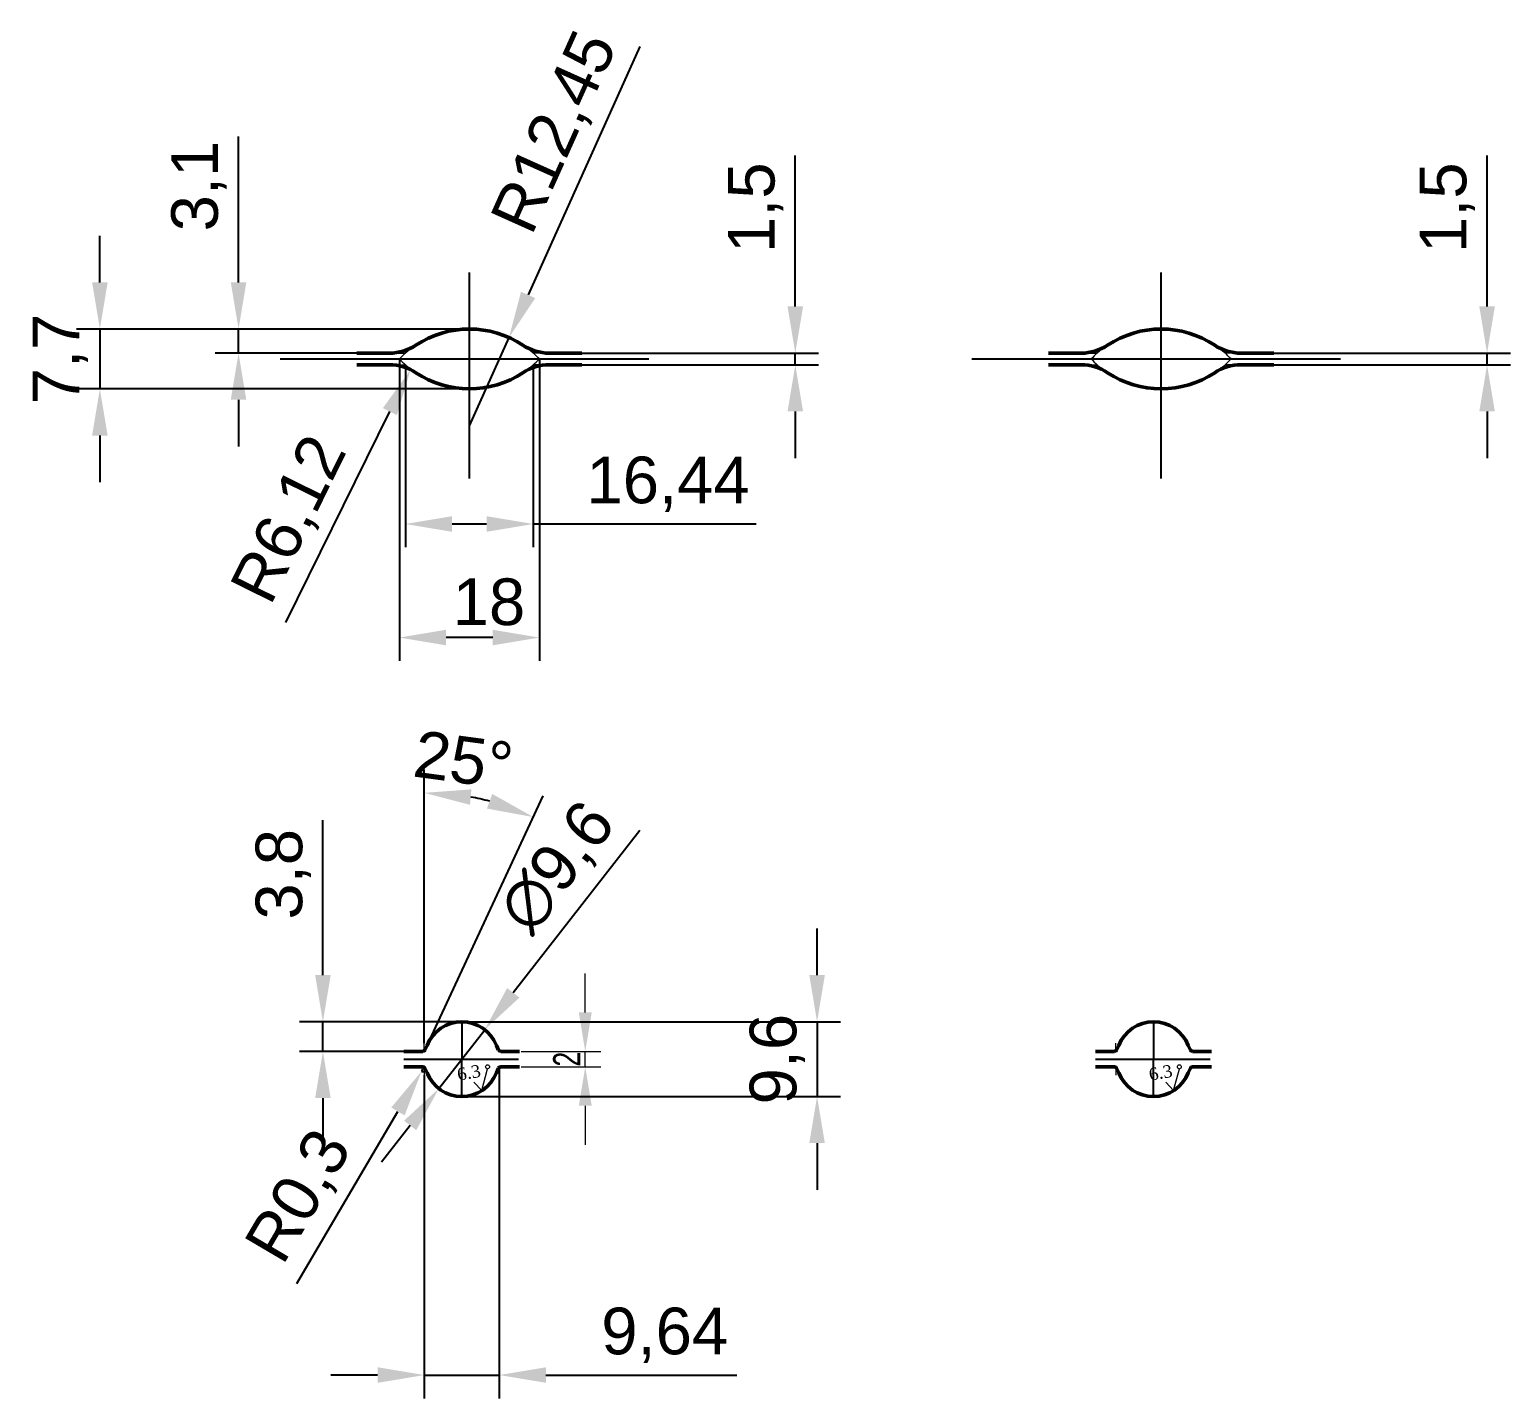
# Model space of a CAD drawing. Header units: millimetres. Extents: x 1526 to 31626, y -4643 to 9189.
# Drawn here: x 21853 to 22043.4, y -1862.6 to -1686.6 of the extents above; entities that cross this region are included whole.
import ezdxf

# ---------------------------------------------------------------- set-up
doc = ezdxf.new("R2010")
doc.units = ezdxf.units.MM
doc.linetypes.add('ACAD_ISO04W100', pattern=[30, 24, -3, 0, -3])
for name, color, linetype, lineweight in [('контурная', 7, 'Continuous', 50), ('осевые', 1, 'ACAD_ISO04W100', 25), ('тонкая', 7, 'Continuous', 20)]:
    doc.layers.add(name, color=color, linetype=linetype, lineweight=lineweight)
doc.layers.add('осевая', color=4, linetype='Continuous')
doc.styles.add('s1v3.5', font='arial.ttf', dxfattribs={"width": 0.7, "height": 3.5})
doc.styles.add('s1x3', font='times.ttf', dxfattribs={"height": 3})
doc.styles.get("Standard").update_dxf_attribs({"font": 'arial.ttf'})
doc.dimstyles.new('s1v3.5', dxfattribs={"dimtxt": 3.5, "dimasz": 5, "dimexe": 2, "dimexo": 0.2, "dimtad": 1, "dimtxsty": 's1v3.5', "dimcen": 2, "dimclrd": 3, "dimclre": 1, "dimclrt": 256, "dimadec": 0, "dimazin": 0, "dimtfac": 1, "dimtmove": 0, "dimatfit": 3, "dimfxl": 1, "dimlwd": -1, "dimlwe": -1, "dimarcsym": 0})
doc.dimstyles.new('s2v4', dxfattribs={"dimtxt": 8, "dimasz": 6, "dimexe": 3, "dimexo": 0, "dimgap": 1.5, "dimtad": 1, "dimtxsty": 'Standard', "dimcen": 2.5, "dimadec": 0, "dimazin": 0, "dimtfac": 1, "dimtmove": 0, "dimatfit": 3, "dimfxl": 1, "dimarcsym": 0})
doc.dimstyles.new('s2v4$0', dxfattribs={"dimtxt": 8, "dimasz": 6, "dimexe": 3, "dimexo": 0, "dimgap": 1.5, "dimtad": 1, "dimtxsty": 'Standard', "dimcen": 2.5, "dimadec": 0, "dimazin": 0, "dimtfac": 1, "dimtmove": 0, "dimatfit": 3, "dimfxl": 1, "dimarcsym": 0})

# ---------------------------------------------------------------- blocks, each defined once
blk = doc.blocks.new('*D1951')
at = {"layer": 'Defpoints', "color": 0, "transparency": 16777216}
for p in [(22013.01, -1728.17), (22013.01, -1729.67), (22040.45, -1729.67)]:
    blk.add_point(p, dxfattribs=at)
at = {"layer": 'тонкая', "color": 0, "lineweight": -2, "transparency": 16777216}
for p, q in [((22040.45, -1722.17), (22040.45, -1702.77)), ((22013.01, -1728.17), (22043.45, -1728.17)), ((22040.45, -1729.67), (22040.45, -1728.17)), ((22013.01, -1729.67), (22043.45, -1729.67)), ((22040.45, -1735.67), (22040.45, -1741.67))]:
    blk.add_line(p, q, dxfattribs=at)
at = {"layer": 'тонкая', "color": 0, "transparency": 16777216}
for points in [[(22039.45, -1722.17), (22041.45, -1722.17), (22040.45, -1728.17)], [(22039.45, -1735.67), (22041.45, -1735.67), (22040.45, -1729.67)]]:
    blk.add_solid(points, dxfattribs=at)
at = {"layer": 'тонкая', "color": 0, "transparency": 16777216, "insert": (22035.34, -1709.47), "char_height": 6, "attachment_point": 5, "rotation": 90}
blk.add_mtext('1,5', dxfattribs=at)
blk = doc.blocks.new('*D1953')
at = {"layer": 'Defpoints', "color": 0, "transparency": 16777216}
for p in [(21914.69, -1726.16), (21909.59, -1737.52)]:
    blk.add_point(p, dxfattribs=at)
at = {"layer": 'тонкая', "color": 0, "lineweight": -2, "transparency": 16777216}
for p, q in [((21931.5, -1688.73), (21917.15, -1720.69)), ((21909.59, -1737.52), (21914.69, -1726.16))]:
    blk.add_line(p, q, dxfattribs=at)
at = {"layer": 'тонкая', "color": 0, "transparency": 16777216}
blk.add_solid([(21916.23, -1720.28), (21918.06, -1721.1), (21914.69, -1726.16)], dxfattribs=at)
at = {"layer": 'тонкая', "color": 0, "transparency": 16777216, "insert": (21920.89, -1699.88), "char_height": 6, "attachment_point": 5, "rotation": 65.819}
blk.add_mtext('R12,45', dxfattribs=at)
blk = doc.blocks.new('*D1954')
at = {"layer": 'Defpoints', "color": 0, "transparency": 16777216}
for p in [(21901.37, -1729.67), (21917.81, -1729.67), (21901.37, -1750.14)]:
    blk.add_point(p, dxfattribs=at)
at = {"layer": 'тонкая', "color": 0, "lineweight": -2, "transparency": 16777216}
for p, q in [((21901.37, -1729.67), (21901.37, -1753.14)), ((21917.81, -1729.67), (21917.81, -1753.14)), ((21907.37, -1750.14), (21911.81, -1750.14)), ((21917.81, -1750.14), (21946.47, -1750.14))]:
    blk.add_line(p, q, dxfattribs=at)
at = {"layer": 'тонкая', "color": 0, "transparency": 16777216}
for points in [[(21907.37, -1749.14), (21907.37, -1751.14), (21901.37, -1750.14)], [(21911.81, -1749.14), (21911.81, -1751.14), (21917.81, -1750.14)]]:
    blk.add_solid(points, dxfattribs=at)
at = {"layer": 'тонкая', "color": 0, "transparency": 16777216, "insert": (21935.14, -1745.03), "char_height": 6, "attachment_point": 5}
blk.add_mtext('16,44', dxfattribs=at)
blk = doc.blocks.new('*D1955')
at = {"layer": 'Defpoints', "color": 0, "transparency": 16777216}
for p in [(21900.59, -1728.92), (21918.59, -1728.92), (21900.59, -1764.74)]:
    blk.add_point(p, dxfattribs=at)
at = {"layer": 'тонкая', "color": 0, "lineweight": -2, "transparency": 16777216}
for p, q in [((21900.59, -1728.92), (21900.59, -1767.74)), ((21918.59, -1728.92), (21918.59, -1767.74)), ((21912.59, -1764.74), (21906.59, -1764.74))]:
    blk.add_line(p, q, dxfattribs=at)
at = {"layer": 'тонкая', "color": 0, "transparency": 16777216}
for points in [[(21906.59, -1763.74), (21906.59, -1765.74), (21900.59, -1764.74)], [(21912.59, -1763.74), (21912.59, -1765.74), (21918.59, -1764.74)]]:
    blk.add_solid(points, dxfattribs=at)
at = {"layer": 'тонкая', "color": 0, "transparency": 16777216, "insert": (21912.11, -1760.18), "char_height": 6, "attachment_point": 5}
blk.add_mtext('18', dxfattribs=at)
blk = doc.blocks.new('*D1956')
at = {"layer": 'Defpoints', "color": 0, "transparency": 16777216}
for p in [(21924.07, -1728.17), (21924.07, -1729.67), (21951.5, -1729.67)]:
    blk.add_point(p, dxfattribs=at)
at = {"layer": 'тонкая', "color": 0, "lineweight": -2, "transparency": 16777216}
for p, q in [((21951.5, -1722.17), (21951.5, -1702.77)), ((21924.07, -1728.17), (21954.5, -1728.17)), ((21951.5, -1729.67), (21951.5, -1728.17)), ((21924.07, -1729.67), (21954.5, -1729.67)), ((21951.5, -1735.67), (21951.5, -1741.67))]:
    blk.add_line(p, q, dxfattribs=at)
at = {"layer": 'тонкая', "color": 0, "transparency": 16777216}
for points in [[(21950.5, -1722.17), (21952.5, -1722.17), (21951.5, -1728.17)], [(21950.5, -1735.67), (21952.5, -1735.67), (21951.5, -1729.67)]]:
    blk.add_solid(points, dxfattribs=at)
at = {"layer": 'тонкая', "color": 0, "transparency": 16777216, "insert": (21946.39, -1709.47), "char_height": 6, "attachment_point": 5, "rotation": 90}
blk.add_mtext('1,5', dxfattribs=at)
blk = doc.blocks.new('*D1957')
at = {"layer": 'Defpoints', "color": 0, "transparency": 16777216}
for p in [(21909.59, -1725.07), (21862.08, -1732.77), (21909.59, -1732.77)]:
    blk.add_point(p, dxfattribs=at)
at = {"layer": 'тонкая', "color": 0, "lineweight": -2, "transparency": 16777216}
for p, q in [((21862.08, -1719.07), (21862.08, -1713.07)), ((21909.59, -1725.07), (21859.08, -1725.07)), ((21862.08, -1725.07), (21862.08, -1732.77)), ((21909.59, -1732.77), (21859.08, -1732.77)), ((21862.08, -1738.77), (21862.08, -1744.77))]:
    blk.add_line(p, q, dxfattribs=at)
at = {"layer": 'тонкая', "color": 0, "transparency": 16777216}
for points in [[(21861.08, -1719.07), (21863.08, -1719.07), (21862.08, -1725.07)], [(21861.08, -1738.77), (21863.08, -1738.77), (21862.08, -1732.77)]]:
    blk.add_solid(points, dxfattribs=at)
at = {"layer": 'тонкая', "color": 0, "transparency": 16777216, "insert": (21856.98, -1728.92), "char_height": 6, "attachment_point": 5, "rotation": 90}
blk.add_mtext('7,7', dxfattribs=at)
blk = doc.blocks.new('*D1958')
at = {"layer": 'Defpoints', "color": 0, "transparency": 16777216}
for p in [(21879.91, -1725.07), (21895.11, -1725.07), (21895.11, -1728.17)]:
    blk.add_point(p, dxfattribs=at)
at = {"layer": 'тонкая', "color": 0, "lineweight": -2, "transparency": 16777216}
for p, q in [((21879.91, -1719.07), (21879.91, -1700.31)), ((21895.11, -1725.07), (21876.91, -1725.07)), ((21879.91, -1728.17), (21879.91, -1725.07)), ((21895.11, -1728.17), (21876.91, -1728.17)), ((21879.91, -1734.17), (21879.91, -1740.17))]:
    blk.add_line(p, q, dxfattribs=at)
at = {"layer": 'тонкая', "color": 0, "transparency": 16777216}
for points in [[(21878.91, -1719.07), (21880.91, -1719.07), (21879.91, -1725.07)], [(21878.91, -1734.17), (21880.91, -1734.17), (21879.91, -1728.17)]]:
    blk.add_solid(points, dxfattribs=at)
at = {"layer": 'тонкая', "color": 0, "transparency": 16777216, "insert": (21874.81, -1706.69), "char_height": 6, "attachment_point": 5, "rotation": 90}
blk.add_mtext('3,1', dxfattribs=at)
blk = doc.blocks.new('*D1959')
at = {"layer": 'Defpoints', "color": 0, "transparency": 16777216}
for p in [(21902.03, -1730.3), (21899.32, -1735.79)]:
    blk.add_point(p, dxfattribs=at)
at = {"layer": 'тонкая', "color": 0, "lineweight": -2, "transparency": 16777216}
blk.add_line((21885.97, -1762.82), (21899.37, -1735.68), dxfattribs=at)
at = {"layer": 'тонкая', "color": 0, "transparency": 16777216}
blk.add_solid([(21898.47, -1735.24), (21900.27, -1736.13), (21902.03, -1730.3)], dxfattribs=at)
at = {"layer": 'тонкая', "color": 0, "transparency": 16777216, "insert": (21886.76, -1749.68), "char_height": 6, "attachment_point": 5, "rotation": 63.7159}
blk.add_mtext('R6,12', dxfattribs=at)
blk = doc.blocks.new('*D1952')
at = {"layer": 'Defpoints', "color": 0, "transparency": 16777216}
for p in [(21913.43, -1819.95), (21903.79, -1821), (21913.43, -1859.57)]:
    blk.add_point(p, dxfattribs=at)
at = {"layer": 'тонкая', "color": 0, "lineweight": -2, "transparency": 16777216}
for p, q in [((21913.43, -1819.95), (21913.43, -1862.57)), ((21903.79, -1821), (21903.79, -1862.57)), ((21897.79, -1859.57), (21891.79, -1859.57)), ((21903.79, -1859.57), (21913.43, -1859.57)), ((21919.43, -1859.57), (21943.99, -1859.57))]:
    blk.add_line(p, q, dxfattribs=at)
at = {"layer": 'тонкая', "color": 0, "transparency": 16777216}
for points in [[(21897.79, -1858.57), (21897.79, -1860.57), (21903.79, -1859.57)], [(21919.43, -1858.57), (21919.43, -1860.57), (21913.43, -1859.57)]]:
    blk.add_solid(points, dxfattribs=at)
at = {"layer": 'тонкая', "color": 0, "transparency": 16777216, "insert": (21934.71, -1854.46), "char_height": 6, "attachment_point": 5}
blk.add_mtext('9,64', dxfattribs=at)
blk = doc.blocks.new('*D1960')
at = {"layer": 'Defpoints', "color": 0, "transparency": 16777216}
for p in [(21908.61, -1814.15), (21908.61, -1823.75), (21954.3, -1823.75)]:
    blk.add_point(p, dxfattribs=at)
at = {"layer": 'тонкая', "color": 0, "lineweight": -2, "transparency": 16777216}
for p, q in [((21954.3, -1808.15), (21954.3, -1802.15)), ((21908.61, -1814.15), (21957.3, -1814.15)), ((21954.3, -1814.15), (21954.3, -1823.75)), ((21908.61, -1823.75), (21957.3, -1823.75)), ((21954.3, -1829.75), (21954.3, -1835.75))]:
    blk.add_line(p, q, dxfattribs=at)
at = {"layer": 'тонкая', "color": 0, "transparency": 16777216}
for points in [[(21953.3, -1808.15), (21955.3, -1808.15), (21954.3, -1814.15)], [(21953.3, -1829.75), (21955.3, -1829.75), (21954.3, -1823.75)]]:
    blk.add_solid(points, dxfattribs=at)
at = {"layer": 'тонкая', "color": 0, "transparency": 16777216, "insert": (21949.19, -1818.95), "char_height": 6, "attachment_point": 5, "rotation": 90}
blk.add_mtext('9,6', dxfattribs=at)
blk = doc.blocks.new('*D1961')
at = {"layer": 'Defpoints', "color": 0, "transparency": 16777216}
for p in [(21890.76, -1814.15), (21908.61, -1814.15), (21901.17, -1817.95)]:
    blk.add_point(p, dxfattribs=at)
at = {"layer": 'тонкая', "color": 0, "lineweight": -2, "transparency": 16777216}
for p, q in [((21890.76, -1808.15), (21890.76, -1788.22)), ((21908.61, -1814.15), (21887.76, -1814.15)), ((21890.76, -1817.95), (21890.76, -1814.15)), ((21901.17, -1817.95), (21887.76, -1817.95)), ((21890.76, -1823.95), (21890.76, -1829.95))]:
    blk.add_line(p, q, dxfattribs=at)
at = {"layer": 'тонкая', "color": 0, "transparency": 16777216}
for points in [[(21889.76, -1808.15), (21891.76, -1808.15), (21890.76, -1814.15)], [(21889.76, -1823.95), (21891.76, -1823.95), (21890.76, -1817.95)]]:
    blk.add_solid(points, dxfattribs=at)
at = {"layer": 'тонкая', "color": 0, "transparency": 16777216, "insert": (21885.66, -1795.18), "char_height": 6, "attachment_point": 5, "rotation": 90}
blk.add_mtext('3,8', dxfattribs=at)
blk = doc.blocks.new('*D1962')
at = {"layer": 'Defpoints', "color": 0, "transparency": 16777216}
for p in [(21913.32, -1786.11), (21903.79, -1816.9), (21903.79, -1817.95), (21903.87, -1817.78), (21904.15, -1817.18)]:
    blk.add_point(p, dxfattribs=at)
at = {"layer": 'тонкая', "color": 0, "lineweight": -2, "transparency": 16777216}
for p, q in [((21903.79, -1816.9), (21903.79, -1781.71)), ((21904.15, -1817.18), (21919.1, -1785.11))]:
    blk.add_line(p, q, dxfattribs=at)
blk.add_arc((21903.79, -1817.95), 33.24, 75.3571, 79.6429, dxfattribs=at)
at = {"layer": 'тонкая', "color": 0, "transparency": 16777216}
for points in [[(21909.67, -1786.25), (21909.85, -1784.26), (21903.79, -1784.71)], [(21912.53, -1784.85), (21911.85, -1786.73), (21917.84, -1787.83)]]:
    blk.add_solid(points, dxfattribs=at)
at = {"layer": 'тонкая', "color": 0, "transparency": 16777216, "insert": (21908.83, -1780.49), "char_height": 6, "attachment_point": 5, "rotation": 352.3367}
blk.add_mtext('25°', dxfattribs=at)
blk = doc.blocks.new('*D1963')
at = {"layer": 'Defpoints', "color": 0, "transparency": 16777216}
for p in [(21911.56, -1815.16), (21905.66, -1822.74)]:
    blk.add_point(p, dxfattribs=at)
at = {"layer": 'тонкая', "color": 0, "lineweight": -2, "transparency": 16777216}
for p, q in [((21931.49, -1789.56), (21915.24, -1810.43)), ((21905.66, -1822.74), (21911.56, -1815.16)), ((21901.97, -1827.47), (21898.29, -1832.21))]:
    blk.add_line(p, q, dxfattribs=at)
at = {"layer": 'тонкая', "color": 0, "transparency": 16777216}
for points in [[(21914.45, -1809.81), (21916.03, -1811.04), (21911.56, -1815.16)], [(21901.19, -1826.86), (21902.76, -1828.09), (21905.66, -1822.74)]]:
    blk.add_solid(points, dxfattribs=at)
at = {"layer": 'тонкая', "color": 0, "transparency": 16777216, "insert": (21921.1, -1794.43), "char_height": 6, "attachment_point": 5, "rotation": 52.1014}
blk.add_mtext('∅9,6', dxfattribs=at)
blk = doc.blocks.new('*D1964')
at = {"layer": 'Defpoints', "color": 0, "transparency": 16777216}
for p in [(21903.45, -1820.51), (21903.6, -1820.25)]:
    blk.add_point(p, dxfattribs=at)
at = {"layer": 'тонкая', "color": 0, "lineweight": -2, "transparency": 16777216}
for p, q in [((21903.6, -1820.25), (21903.45, -1820.51)), ((21887.39, -1847.8), (21900.4, -1825.68))]:
    blk.add_line(p, q, dxfattribs=at)
blk.add_arc((21903.6, -1820.25), 0.3, 239.5313, 25, dxfattribs=at)
at = {"layer": 'тонкая', "color": 0, "transparency": 16777216}
blk.add_solid([(21899.54, -1825.17), (21901.26, -1826.19), (21903.45, -1820.51)], dxfattribs=at)
at = {"layer": 'тонкая', "color": 0, "transparency": 16777216, "insert": (21887.97, -1836.74), "char_height": 6, "attachment_point": 5, "rotation": 59.5313}
blk.add_mtext('R0,3', dxfattribs=at)
blk = doc.blocks.new('*D1965')
at = {"layer": 'Defpoints', "color": 0, "transparency": 16777216}
for p in [(21916.05, -1817.95), (21924.49, -1817.95), (21916.05, -1819.95)]:
    blk.add_point(p, dxfattribs=at)
at = {"layer": 'тонкая', "color": 3, "transparency": 16777216}
for p, q in [((21924.49, -1812.95), (21924.49, -1807.95)), ((21924.49, -1819.95), (21924.49, -1817.95)), ((21924.49, -1824.95), (21924.49, -1829.95))]:
    blk.add_line(p, q, dxfattribs=at)
at = {"layer": 'тонкая', "color": 1, "transparency": 16777216}
for p, q in [((21916.25, -1817.95), (21926.49, -1817.95)), ((21916.25, -1819.95), (21926.49, -1819.95))]:
    blk.add_line(p, q, dxfattribs=at)
at = {"layer": 'тонкая', "color": 3, "transparency": 16777216}
for points in [[(21923.66, -1812.95), (21925.33, -1812.95), (21924.49, -1817.95)], [(21923.66, -1824.95), (21925.33, -1824.95), (21924.49, -1819.95)]]:
    blk.add_solid(points, dxfattribs=at)
at = {"layer": 'тонкая', "transparency": 16777216, "insert": (21922.11, -1818.95), "char_height": 3.5, "attachment_point": 5, "rotation": 90, "style": 's1v3.5'}
blk.add_mtext('2', dxfattribs=at)

msp = doc.modelspace()

# ---------------------------------------------------------------- linework, layer by layer
at = {"layer": 'контурная'}
for p, q in [((21899.31843, -1728.17104), (21895.11247, -1728.17104)), ((21919.86227, -1728.17104), (21924.06823, -1728.17104)), ((21988.26479, -1728.17104), (21984.05883, -1728.17104)), ((22008.80864, -1728.17104), (22013.01459, -1728.17104)), ((21899.31843, -1729.67104), (21895.11247, -1729.67104)), ((21919.86227, -1729.67104), (21924.06823, -1729.67104)), ((21988.26479, -1729.67104), (21984.05883, -1729.67104)), ((22008.80864, -1729.67104), (22013.01459, -1729.67104)), ((21903.59715, -1817.94913), (21901.16866, -1817.94913)), ((21903.86904, -1817.77592), (21904.14553, -1817.18298)), ((21913.34855, -1817.77592), (21913.07206, -1817.18298)), ((21913.62044, -1817.94913), (21916.04893, -1817.94913)), ((21992.54351, -1817.94913), (21990.11502, -1817.94913)), ((21992.8154, -1817.77592), (21993.09189, -1817.18298)), ((22002.29491, -1817.77592), (22002.01842, -1817.18298)), ((22002.5668, -1817.94913), (22004.99529, -1817.94913)), ((21903.59715, -1819.94913), (21901.16866, -1819.94913)), ((21903.86904, -1820.12235), (21904.14553, -1820.71528)), ((21913.34855, -1820.12235), (21913.07206, -1820.71528)), ((21913.62044, -1819.94913), (21916.04893, -1819.94913)), ((21992.54351, -1819.94913), (21990.11502, -1819.94913)), ((21992.8154, -1820.12235), (21993.09189, -1820.71528)), ((22002.29491, -1820.12235), (22002.01842, -1820.71528)), ((22002.5668, -1819.94913), (22004.99529, -1819.94913))]:
    msp.add_line(p, q, dxfattribs=at)
for centre, radius, start, end in [((21909.59035, -1737.51917), 12.44813, 56.4130498, 123.5869502), ((21998.53671, -1737.51917), 12.44813, 56.4130498, 123.5869502), ((21899.31843, -1722.05104), 6.12, 270, 303.5869502), ((21919.86227, -1722.05104), 6.12, 236.4130498, 270), ((21988.26479, -1722.05104), 6.12, 270, 303.5869502), ((22008.80864, -1722.05104), 6.12, 236.4130498, 270), ((21899.31843, -1735.79104), 6.12, 56.4130498, 90), ((21909.59035, -1720.32291), 12.44813, 236.4130498, 303.5869502), ((21919.86227, -1735.79104), 6.12, 90, 123.5869502), ((21988.26479, -1735.79104), 6.12, 56.4130498, 90), ((21998.53671, -1720.32291), 12.44813, 236.4130498, 303.5869502), ((22008.80864, -1735.79104), 6.12, 90, 123.5869502), ((21908.60879, -1818.94913), 4.8, 90, 158.4109064), ((21908.60879, -1818.94913), 4.8, 21.5890936, 90), ((21997.55516, -1818.94913), 4.8, 90, 158.4109064), ((21997.55516, -1818.94913), 4.8, 21.5890936, 90), ((21903.59715, -1817.64913), 0.3, 270, 335), ((21913.62044, -1817.64913), 0.3, 205, 270), ((21992.54351, -1817.64913), 0.3, 270, 335), ((22002.5668, -1817.64913), 0.3, 205, 270), ((21903.59715, -1820.24913), 0.3, 25, 90), ((21913.62044, -1820.24913), 0.3, 90, 155), ((21992.54351, -1820.24913), 0.3, 25, 90), ((22002.5668, -1820.24913), 0.3, 90, 155), ((21908.60879, -1818.94913), 4.8, 201.5890936, 270), ((21908.60879, -1818.94913), 4.8, 270, 338.4109064), ((21997.55516, -1818.94913), 4.8, 201.5890936, 270), ((21997.55516, -1818.94913), 4.8, 270, 338.4109064)]:
    msp.add_arc(centre, radius, start, end, dxfattribs=at)
at = {"layer": 'осевая'}
for p, q in [((21909.59035, -1744.31096), (21909.59035, -1717.7895)), ((21998.53671, -1744.31096), (21998.53671, -1717.7895)), ((21885.27065, -1728.92104), (21932.66336, -1728.92104)), ((21974.21701, -1728.92104), (22021.60972, -1728.92104))]:
    msp.add_line(p, q, dxfattribs=at)
at = {"layer": 'осевые'}
for p, q in [((21908.60879, -1814.14913), (21908.60879, -1818.94913)), ((21997.55516, -1814.14913), (21997.55516, -1818.94913)), ((21901.16866, -1818.94913), (21915.89947, -1818.94913)), ((21908.60879, -1823.74913), (21908.60879, -1818.94913)), ((21990.11502, -1818.94913), (22004.84584, -1818.94913)), ((21997.55516, -1823.74913), (21997.55516, -1818.94913))]:
    msp.add_line(p, q, dxfattribs=at)
at = {"layer": 'тонкая'}
for p, q in [((21899.31843, -1728.17104), (21901.37035, -1728.17104)), ((21919.86227, -1728.17104), (21917.81035, -1728.17104)), ((21988.26479, -1728.17104), (21990.31671, -1728.17104)), ((22008.80864, -1728.17104), (22006.75671, -1728.17104)), ((21899.31843, -1729.67104), (21901.37035, -1729.67104)), ((21919.86227, -1729.67104), (21917.81035, -1729.67104)), ((21988.26479, -1729.67104), (21990.31671, -1729.67104)), ((22008.80864, -1729.67104), (22006.75671, -1729.67104)), ((21903.67993, -1817.94913), (21903.78827, -1817.94913)), ((21903.78827, -1817.94913), (21903.78827, -1816.89541)), ((21903.78827, -1817.94913), (21903.84339, -1817.83092)), ((21913.42932, -1817.94913), (21913.3742, -1817.83092)), ((21913.53765, -1817.94913), (21913.42932, -1817.94913)), ((21992.6263, -1817.94913), (21992.73463, -1817.94913)), ((21992.73463, -1817.94913), (21992.73463, -1816.89541)), ((21992.73463, -1817.94913), (21992.78975, -1817.83092)), ((22002.37568, -1817.94913), (22002.32056, -1817.83092)), ((22002.48401, -1817.94913), (22002.37568, -1817.94913)), ((21903.67993, -1819.94913), (21903.78827, -1819.94913)), ((21903.78827, -1819.94913), (21903.84339, -1820.06734)), ((21903.78827, -1819.94913), (21903.78827, -1821.00285)), ((21913.42932, -1819.94913), (21913.3742, -1820.06734)), ((21913.53765, -1819.94913), (21913.42932, -1819.94913)), ((21992.6263, -1819.94913), (21992.73463, -1819.94913)), ((21992.73463, -1819.94913), (21992.78975, -1820.06734)), ((21992.73463, -1819.94913), (21992.73463, -1821.00285)), ((22002.37568, -1819.94913), (22002.32056, -1820.06734)), ((22002.48401, -1819.94913), (22002.37568, -1819.94913))]:
    msp.add_line(p, q, dxfattribs=at)
for points in [[(21910.17625, -1821.92053), (21911.18262, -1823.00072), (21911.93633, -1820.18786)], [(21999.12261, -1821.92053), (22000.12899, -1823.00072), (22000.88269, -1820.18786)]]:
    msp.add_lwpolyline(points, dxfattribs=at)
for centre in [(21911.93506, -1819.93127), (22000.88143, -1819.93127)]:
    msp.add_circle(centre, 0.24941, dxfattribs=at)
for centre, start, end in [((21909.59035, -1737.51917), 125.7741738, 136.3131413), ((21909.59035, -1737.51917), 43.6868587, 54.2258262), ((21998.53671, -1737.51917), 125.7741738, 136.3131413), ((21998.53671, -1737.51917), 43.6868587, 54.2258262), ((21909.59035, -1720.32291), 223.6868587, 234.2258262), ((21909.59035, -1720.32291), 305.7741738, 316.3131413), ((21998.53671, -1720.32291), 223.6868587, 234.2258262), ((21998.53671, -1720.32291), 305.7741738, 316.3131413)]:
    msp.add_arc(centre, 12.44813, start, end, dxfattribs=at)

# ---------------------------------------------------------------- texts
at = {"layer": 'тонкая', "style": 's1x3'}
for p in [(21908.17447, -1821.72768), (21997.12083, -1821.72768)]:
    msp.add_text('6.3', height=1.6, rotation=10, dxfattribs=at).set_placement(p)

# ---------------------------------------------------------------- dimensions: what is measured, and where the dimension line sits
at = {"layer": 'тонкая'}
for center, mpoint, picture, middle in [((21909.59035, -1737.51917), (21914.68936, -1726.16329), '*D1953', (21920.89356, -1699.88154)), ((21903.59715, -1820.24913), (21903.44503, -1820.5077), '*D1964', (21887.97362, -1836.73665))]:
    dim = msp.add_radius_dim(center=center, mpoint=mpoint, dimstyle='s2v4', override={"dimtxt": 6}, dxfattribs=at)
    dim.commit()
    dim.dimension.update_dxf_attribs({"geometry": picture, "text_midpoint": middle})
for base, p1, p2, picture, middle in [((21879.91195, -1725.07104), (21895.11247, -1728.17104), (21895.11247, -1725.07104), '*D1958', (21879.91195, -1706.69041)), ((21951.49955, -1729.67104), (21924.06823, -1728.17104), (21924.06823, -1729.67104), '*D1956', (21951.49955, -1709.46913)), ((22040.44591, -1729.67104), (22013.01459, -1728.17104), (22013.01459, -1729.67104), '*D1951', (22040.44591, -1709.46913)), ((21862.07704, -1732.77104), (21909.59035, -1725.07104), (21909.59035, -1732.77104), '*D1957', (21862.07704, -1728.92104)), ((21954.30023, -1823.74913), (21908.60879, -1814.14913), (21908.60879, -1823.74913), '*D1960', (21954.30023, -1818.94913))]:
    dim = msp.add_linear_dim(base=base, p1=p1, p2=p2, angle=90, dimstyle='s2v4$0', override={"dimtxt": 6}, dxfattribs=at)
    dim.commit()
    dim.dimension.update_dxf_attribs({"geometry": picture, "text_midpoint": middle, "dimtype": 160})
dim = msp.add_radius_dim(center=(21899.31843, -1735.79104), mpoint=(21902.0285, -1730.30379), dimstyle='s2v4', override={"dimtxt": 6}, dxfattribs=at)
dim.commit()
dim.dimension.update_dxf_attribs({"geometry": '*D1959', "text_midpoint": (21891.34185, -1751.94167), "dimtype": 164})
for base, p1, p2, picture, middle in [((21900.58879, -1764.74425), (21918.59191, -1728.92104), (21900.58879, -1728.92104), '*D1955', (21912.11406, -1764.74425)), ((21901.37035, -1750.13818), (21917.81035, -1729.67104), (21901.37035, -1729.67104), '*D1954', (21935.13914, -1750.13818)), ((21913.42932, -1859.56982), (21903.78827, -1821.00285), (21913.42932, -1819.94913), '*D1952', (21934.70967, -1859.56982))]:
    dim = msp.add_linear_dim(base=base, p1=p1, p2=p2, dimstyle='s2v4$0', override={"dimtxt": 6}, dxfattribs=at)
    dim.commit()
    dim.dimension.update_dxf_attribs({"geometry": picture, "text_midpoint": middle, "dimtype": 160})
dim = msp.add_angular_dim_2l(base=(21913.32087, -1786.10803), line1=((21903.86904, -1817.77592), (21904.14553, -1817.18298)), line2=((21903.78827, -1817.94913), (21903.78827, -1816.89541)), dimstyle='s2v4', override={"dimtxt": 6}, dxfattribs=at)
dim.commit()
dim.dimension.update_dxf_attribs({"geometry": '*D1962', "text_midpoint": (21908.2205, -1785.00856), "dimtype": 162})
dim = msp.add_diameter_dim_2p(p1=(21905.66031, -1822.73681), p2=(21911.55727, -1815.16146), dimstyle='s2v4', override={"dimtxt": 6}, dxfattribs=at)
dim.commit()
dim.dimension.update_dxf_attribs({"geometry": '*D1963', "text_midpoint": (21921.10213, -1794.42812)})
dim = msp.add_linear_dim(base=(21890.76474, -1814.14913), p1=(21901.16866, -1817.94913), p2=(21908.60879, -1814.14913), angle=90, dimstyle='s2v4$0', override={"dimtxt": 6}, dxfattribs=at)
dim.commit()
dim.dimension.update_dxf_attribs({"geometry": '*D1961', "text_midpoint": (21885.65901, -1795.18324)})
dim = msp.add_linear_dim(base=(21924.49477, -1817.94913), p1=(21916.04893, -1819.94913), p2=(21916.04893, -1817.94913), angle=90, dimstyle='s1v3.5', dxfattribs=at)
dim.commit()
dim.dimension.update_dxf_attribs({"geometry": '*D1965', "text_midpoint": (21924.49477, -1818.94913), "dimtype": 160})

doc.saveas('drawing.dxf')
